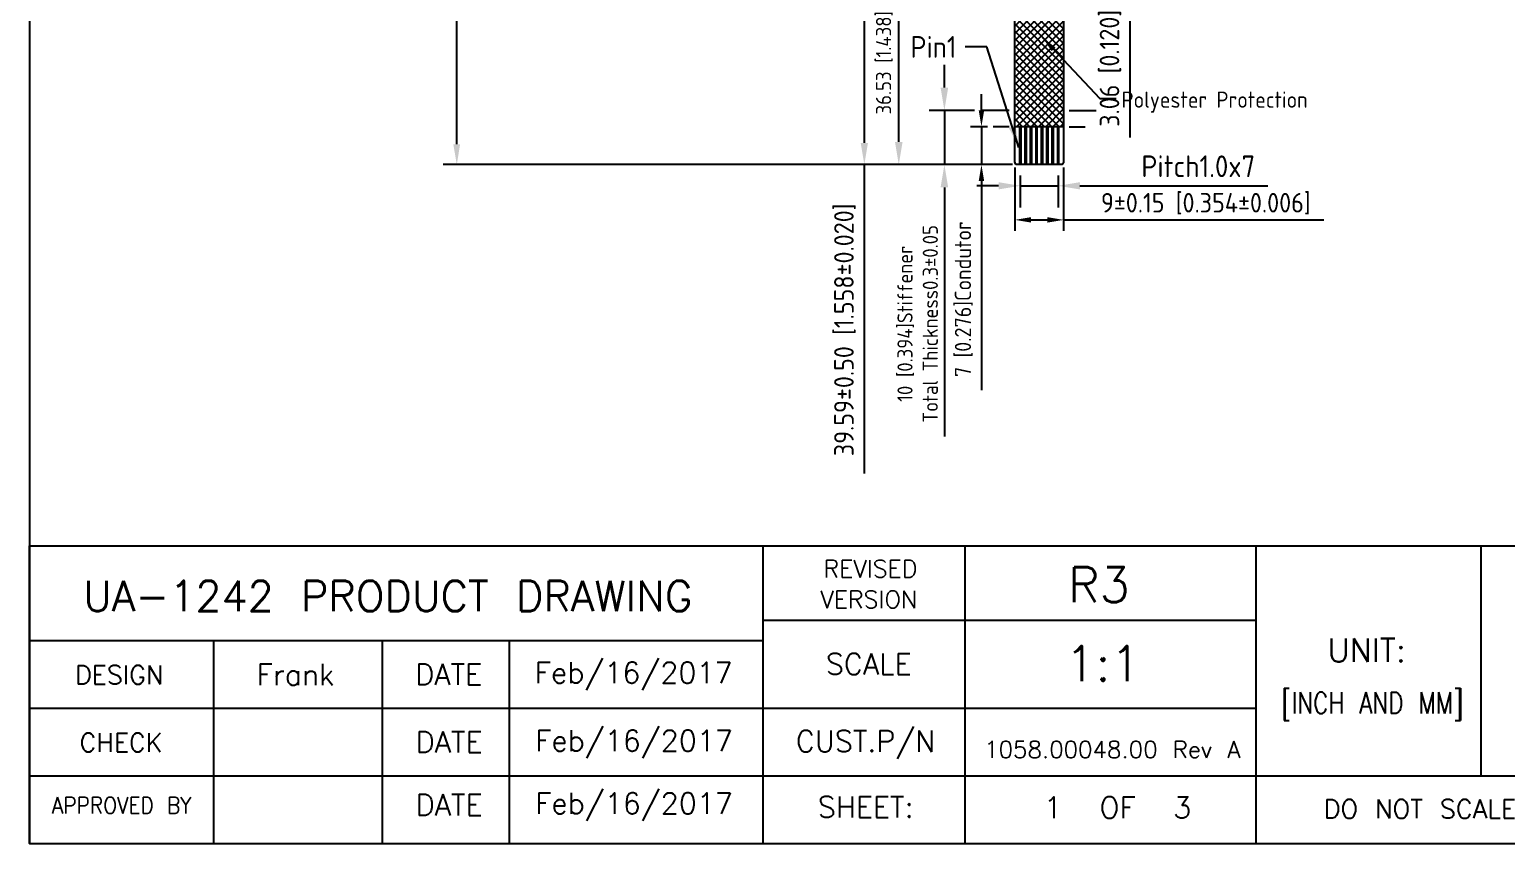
# Model space of a CAD drawing. Extents: x -7997 to 381, y -303 to 2002.
# Drawn here: x -154.4 to 117.9, y -303.3 to -153.3 of the extents above; entities that cross this region are included whole.
import ezdxf
from ezdxf.enums import TextEntityAlignment as Align

# ---------------------------------------------------------------- set-up
doc = ezdxf.new("R2010")
doc.units = 0
doc.header["$LTSCALE"] = 0.25
doc.layers.get('0').update_dxf_attribs({"linetype": 'CONTINUOUS'})
doc.layers.get('Defpoints').update_dxf_attribs({"linetype": 'CONTINUOUS'})
for name, color, linetype in [('circuit', 130, 'CONTINUOUS'), ('DIM', 6, 'CONTINUOUS'), ('MAIN', 7, 'CONTINUOUS'), ('OPP', 5, 'CONTINUOUS')]:
    doc.layers.add(name, color=color, linetype=linetype)
doc.styles.add('S1', font='txt.shx', dxfattribs={"bigfont": 'bigfont.shx'})
doc.styles.get("Standard").update_dxf_attribs({"font": 'ISOCP'})
doc.dimstyles.new('ISO-25_WS', dxfattribs={"dimtxt": 2.5, "dimasz": 2.5, "dimexe": 1.25, "dimexo": 0.625, "dimtad": 1, "dimdec": 4, "dimdsep": 46, "dimtxsty": 'Standard', "dimcen": 2.5, "dimadec": 0, "dimazin": 0, "dimtfac": 1, "dimtdec": 4, "dimtmove": 0, "dimatfit": 3, "dimfxl": 0, "dimtolj": 1, "dimtzin": 0, "dimarcsym": 0})

# ---------------------------------------------------------------- blocks, each defined once
blk = doc.blocks.new('*D0')
at = {"layer": 'Defpoints', "color": 0}
for p in [(5296.05, -1841.09), (5293.91, -1848.09), (5300.57, -1848.09)]:
    blk.add_point(p, dxfattribs=at)
at = {"layer": 'DIM', "color": 0, "lineweight": -2}
for p, q in [((5293.91, -1838.09), (5293.91, -1835.09)), ((5295.05, -1841.09), (5291.91, -1841.09)), ((5293.91, -1841.09), (5293.91, -1848.09)), ((5299.57, -1848.09), (5291.91, -1848.09)), ((5293.91, -1851.09), (5293.91, -1889.64))]:
    blk.add_line(p, q, dxfattribs=at)
at = {"layer": 'DIM', "color": 0}
for points in [[(5293.41, -1838.09), (5294.41, -1838.09), (5293.91, -1841.09)], [(5293.41, -1851.09), (5294.41, -1851.09), (5293.91, -1848.09)]]:
    blk.add_solid(points, dxfattribs=at)
at = {"layer": 'DIM', "color": 0, "insert": (5290.66, -1872.89), "char_height": 3, "attachment_point": 5, "rotation": 90}
blk.add_mtext('\\A1;7 [0.276]{\\Fisocp.shx|c1;Condut}or', dxfattribs=at)
blk = doc.blocks.new('*D1')
at = {"layer": 'Defpoints', "color": 0}
for p in [(5287.08, -1838.09), (5294.05, -1838.09), (5300.57, -1848.09)]:
    blk.add_point(p, dxfattribs=at)
at = {"layer": 'DIM', "color": 0, "lineweight": -2}
for p, q in [((5287.08, -1833.89), (5287.08, -1829.69)), ((5292.65, -1838.09), (5284.28, -1838.09)), ((5287.08, -1838.09), (5287.08, -1848.09)), ((5299.17, -1848.09), (5284.28, -1848.09)), ((5287.08, -1852.29), (5287.08, -1898.22))]:
    blk.add_line(p, q, dxfattribs=at)
at = {"layer": 'DIM', "color": 0}
for points in [[(5286.38, -1833.89), (5287.78, -1833.89), (5287.08, -1838.09)], [(5286.38, -1852.29), (5287.78, -1852.29), (5287.08, -1848.09)]]:
    blk.add_solid(points, dxfattribs=at)
at = {"layer": 'DIM', "color": 0, "insert": (5282.15, -1877.43), "char_height": 2.8, "attachment_point": 5, "rotation": 90}
blk.add_mtext('\\A1;10 [0.394]Stiffener\\PTotal Thickness0.3%%p0.05', dxfattribs=at)
blk = doc.blocks.new('*D9')
at = {"layer": 'Defpoints', "color": 0}
for p in [(5301.06, -1848.07), (5308.06, -1848.07), (5308.06, -1851.99)]:
    blk.add_point(p, dxfattribs=at)
at = {"layer": 'DIM', "color": 0, "lineweight": -2}
for p, q in [((5301.06, -1850.07), (5301.06, -1855.99)), ((5308.06, -1850.07), (5308.06, -1855.99)), ((5297.06, -1851.99), (5293.06, -1851.99)), ((5301.06, -1851.99), (5308.06, -1851.99)), ((5312.06, -1851.99), (5346.69, -1851.99))]:
    blk.add_line(p, q, dxfattribs=at)
at = {"layer": 'DIM', "color": 0}
for points in [[(5297.06, -1851.32), (5297.06, -1852.65), (5301.06, -1851.99)], [(5312.06, -1851.32), (5312.06, -1852.65), (5308.06, -1851.99)]]:
    blk.add_solid(points, dxfattribs=at)
at = {"layer": 'DIM', "color": 0, "insert": (5333.89, -1848.39), "char_height": 4, "attachment_point": 5}
blk.add_mtext('\\A1;{\\Fisocp.shx|c1;Pitch1.0x7}', dxfattribs=at)
blk = doc.blocks.new('*D10')
at = {"layer": 'Defpoints', "color": 0}
for p in [(5300.07, -1847.59), (5309.07, -1847.59), (5309.07, -1858.27)]:
    blk.add_point(p, dxfattribs=at)
at = {"layer": 'DIM', "color": 0, "lineweight": -2}
for p, q in [((5300.07, -1848.59), (5300.07, -1860.27)), ((5309.07, -1848.59), (5309.07, -1860.27)), ((5303.07, -1858.27), (5306.07, -1858.27)), ((5309.07, -1858.27), (5357.06, -1858.27))]:
    blk.add_line(p, q, dxfattribs=at)
at = {"layer": 'DIM', "color": 0}
for points in [[(5303.07, -1857.77), (5303.07, -1858.77), (5300.07, -1858.27)], [(5306.07, -1857.77), (5306.07, -1858.77), (5309.07, -1858.27)]]:
    blk.add_solid(points, dxfattribs=at)
at = {"layer": 'DIM', "color": 0, "insert": (5335.28, -1855.29), "char_height": 3.6, "attachment_point": 5}
blk.add_mtext('\\A1;9±0.15 [0.354±0.006]', dxfattribs=at)
blk = doc.blocks.new('*D12')
at = {"layer": 'Defpoints', "color": 0}
for p in [(5310.07, -1808.51), (5309.07, -1811.57), (5321.28, -1811.57)]:
    blk.add_point(p, dxfattribs=at)
at = {"layer": 'DIM', "color": 0, "lineweight": -2}
for p, q in [((5321.28, -1805.51), (5321.28, -1802.51)), ((5311.07, -1808.51), (5323.28, -1808.51)), ((5321.28, -1808.51), (5321.28, -1811.57)), ((5310.07, -1811.57), (5323.28, -1811.57)), ((5321.28, -1814.57), (5321.28, -1843.09))]:
    blk.add_line(p, q, dxfattribs=at)
at = {"layer": 'DIM', "color": 0}
for points in [[(5320.78, -1805.51), (5321.78, -1805.51), (5321.28, -1808.51)], [(5320.78, -1814.57), (5321.78, -1814.57), (5321.28, -1811.57)]]:
    blk.add_solid(points, dxfattribs=at)
at = {"layer": 'DIM', "color": 0, "insert": (5317.7, -1830.33), "char_height": 3.6, "attachment_point": 5, "rotation": 90}
blk.add_mtext('\\A1;3.06 [0.120]', dxfattribs=at)
blk = doc.blocks.new('*D30')
at = {"layer": 'Defpoints', "color": 0}
for p in [(5197.18, -1667.92), (5274.82, -1667.92), (5300.57, -1848.09)]:
    blk.add_point(p, dxfattribs=at)
at = {"layer": 'DIM', "color": 0, "lineweight": -2}
for p, q in [((5273.57, -1667.92), (5194.68, -1667.92)), ((5197.18, -1844.34), (5197.18, -1671.67)), ((5299.32, -1848.09), (5194.68, -1848.09))]:
    blk.add_line(p, q, dxfattribs=at)
at = {"layer": 'DIM', "color": 0}
for points in [[(5196.55, -1671.67), (5197.8, -1671.67), (5197.18, -1667.92)], [(5196.55, -1844.34), (5197.8, -1844.34), (5197.18, -1848.09)]]:
    blk.add_solid(points, dxfattribs=at)
at = {"layer": 'DIM', "color": 0, "insert": (5193.17, -1764.07), "char_height": 5, "attachment_point": 5, "rotation": 90}
blk.add_mtext('\\A1;180.18±1.00 [7.094±0.039]', dxfattribs=at)
blk = doc.blocks.new('*D38')
at = {"layer": 'Defpoints', "color": 0}
for p in [(5272.32, -1808.51), (5299.07, -1808.51), (5300.57, -1848.09)]:
    blk.add_point(p, dxfattribs=at)
at = {"layer": 'DIM', "color": 0, "lineweight": -2}
for p, q in [((5297.07, -1808.51), (5270.32, -1808.51)), ((5272.32, -1812.51), (5272.32, -1844.09)), ((5298.57, -1848.09), (5270.32, -1848.09)), ((5272.32, -1848.09), (5272.32, -1905))]:
    blk.add_line(p, q, dxfattribs=at)
at = {"layer": 'DIM', "color": 0}
for points in [[(5271.65, -1812.51), (5272.99, -1812.51), (5272.32, -1808.51)], [(5271.65, -1844.09), (5272.99, -1844.09), (5272.32, -1848.09)]]:
    blk.add_solid(points, dxfattribs=at)
at = {"layer": 'DIM', "color": 0, "insert": (5268.74, -1878.54), "char_height": 3.6, "attachment_point": 5, "rotation": 90}
blk.add_mtext('\\A1;39.59±0.50 [1.558±0.020]', dxfattribs=at)
blk = doc.blocks.new('*D40')
at = {"layer": 'Defpoints', "color": 0}
for p in [(5278.67, -1811.57), (5304.57, -1811.57), (5301.06, -1848.09)]:
    blk.add_point(p, dxfattribs=at)
at = {"layer": 'DIM', "color": 0, "lineweight": -2}
for p, q in [((5303.17, -1811.57), (5275.87, -1811.57)), ((5278.67, -1843.89), (5278.67, -1815.77)), ((5299.66, -1848.09), (5275.87, -1848.09))]:
    blk.add_line(p, q, dxfattribs=at)
at = {"layer": 'DIM', "color": 0}
for points in [[(5277.97, -1815.77), (5279.37, -1815.77), (5278.67, -1811.57)], [(5277.97, -1843.89), (5279.37, -1843.89), (5278.67, -1848.09)]]:
    blk.add_solid(points, dxfattribs=at)
at = {"layer": 'DIM', "color": 0, "insert": (5276.01, -1829.31), "char_height": 2.8, "attachment_point": 5, "rotation": 90}
blk.add_mtext('\\A1;36.53 [1.438]', dxfattribs=at)

msp = doc.modelspace()

# ---------------------------------------------------------------- hatches: boundary and pattern name
at = {"layer": 'OPP'}
h = msp.add_hatch(dxfattribs=at)
h.set_pattern_fill('ANSI37', color=256, scale=0.3, style=0)
h.set_pattern_definition([(45, (308.9718, -141.6501), (-0.6735192, 0.6735192), []), (135, (308.9718, -141.6501), (-0.6735192, -0.6735192), [])])
edge = h.paths.add_edge_path()
edge.add_line((36.25, -171.175), (27.25, -171.175))
edge.add_line((27.25, -171.175), (27.25, -139.59))
edge.add_arc((26.25, -139.59), 1, 0, 90)
edge.add_line((26.25, -138.59), (37.25, -138.59))
edge.add_arc((37.25, -139.59), 1, 90, 180)
edge.add_line((36.25, -139.59), (36.25, -171.175))

# ---------------------------------------------------------------- linework, layer by layer
for points in [[(-154.402, 70.845), (-154.402, -303.32), (374.774, -303.32), (374.774, 70.845)], [(-154.402, -303.32), (-154.402, -248.442)]]:
    msp.add_lwpolyline(points, close=True)
for points in [[(-154.402, -303.32), (-154.402, -248.442), (374.774, -248.442)], [(-19.209, -248.442), (-19.209, -303.32)], [(18.09, -303.32), (18.09, -248.442)], [(71.757, -303.32), (71.757, -248.442)], [(113.168, -248.442), (113.168, -290.848)], [(-19.209, -262.162), (71.757, -262.162)], [(-154.402, -265.903), (-19.209, -265.903)], [(-120.415, -303.32), (-120.415, -265.903)], [(-89.381, -265.903), (-89.381, -303.32)], [(-65.961, -265.903), (-65.961, -303.32)], [(-154.402, -278.376), (71.757, -278.376)], [(-154.402, -290.848), (173.687, -290.848)]]:
    msp.add_lwpolyline(points)
at = {"layer": 'circuit'}
msp.add_lwpolyline([(27.25, -139.59, 1), (25.25, -139.59), (25.25, -141.15), (2, -141.15, -0.4142136), (0.5, -139.65), (0.5, 0, -0.4142136), (2, 1.5), (61.5, 1.5, -0.4142136), (63, 0), (63, -139.65, -0.4142136), (61.5, -141.15), (38.25, -141.15), (38.25, -139.59, 1), (36.25, -139.59), (36.25, -177.675, -0.4142136), (35.75, -178.175), (27.75, -178.175, -0.4142136), (27.25, -177.675)], format="xyb", close=True, dxfattribs=at)
at = {"layer": 'MAIN'}
for p, q in [((26.236, -168.175), (21.236, -168.175)), ((37.25, -168.175), (42.25, -168.175)), ((26.236, -171.175), (23.236, -171.175)), ((37.25, -171.175), (40.25, -171.175))]:
    msp.add_line(p, q, dxfattribs=at)
at = {"layer": 'MAIN', "const_width": 0.6}
for points in [[(28.246, -178.175), (28.246, -171.175)], [(29.246, -178.175), (29.246, -171.175)], [(30.246, -178.175), (30.246, -171.175)], [(31.246, -178.175), (31.246, -171.175)], [(32.246, -178.175), (32.246, -171.175)], [(33.246, -178.175), (33.246, -171.175)], [(34.246, -178.175), (34.246, -171.175)], [(35.246, -178.175), (35.246, -171.175)]]:
    msp.add_lwpolyline(points, dxfattribs=at)
at = {"layer": 'OPP'}
msp.add_lwpolyline([(36.25, -171.175), (27.25, -171.175), (27.25, -139.59, 0.4142136), (26.25, -138.59), (37.25, -138.59, 0.4142136), (36.25, -139.59), (36.25, -171.175)], format="xyb", close=True, dxfattribs=at)

# ---------------------------------------------------------------- texts
at = {"style": 'S1'}
for s, height, p in [('REVISED ', 3.2071, (2.073, -252.667)), ('R3', 6.48, (42.744, -255.613)), ('VERSION', 3.2071, (0.341, -258.333)), ('UNIT:', 4.32, (92.143, -267.7)), ('Feb/16/2017', 3.888, (-43.027, -272.117)), ('SCALE', 3.888, (0.324, -270.252)), ('1:1', 6.48, (43.489, -270.149)), ('DESIGN', 3.4264, (-137.87, -272.234)), ('Frank', 3.888, (-105.37, -272.173)), ('DATE', 3.888, (-77.116, -272.117)), ('CHECK', 3.4264, (-137.539, -284.719)), ('DATE', 3.888, (-77.046, -284.633)), ('Feb/16/2017', 3.888, (-42.957, -284.633)), ('CUST.P/N', 3.888, (-0.278, -284.738)), ('1058.00048.00 Rev A', 3.1104, (45.221, -286.005)), ('Feb/16/2017', 3.888, (-42.957, -296.2)), ('DATE', 3.888, (-77.046, -296.2)), ('SHEET:', 3.888, (-0.249, -296.577)), ('1  OF  3', 3.888, (46.201, -296.694)), ('DO NOT SCALE THIS DOCUMENT', 3.456, (122.265, -296.943))]:
    msp.add_text(s, height=height, dxfattribs=at).set_placement(p, align=Align.MIDDLE)
msp.add_text('UA-1242 PRODUCT DRAWING', height=5.616, dxfattribs=at).set_placement((-144.515, -260.516))
for s, height, width, p in [('[INCH AND MM]', 3.888, 0.8, (93.155, -277.679)), ('APPROVED BY', 3.024, 0.9, (-137.396, -296.287))]:
    msp.add_text(s, height=height, dxfattribs=dict(at, width=width)).set_placement(p, align=Align.MIDDLE)
at = {"layer": 'DIM', "insert": (16.514, -158.471), "char_height": 4, "attachment_point": 9}
msp.add_mtext('Pin1', dxfattribs=at)
at = {"layer": 'DIM', "color": 1, "insert": (46.931, -168.598), "char_height": 3, "attachment_point": 7}
msp.add_mtext('{\\Fisocp.shx|c1;\\C256;Polyester Protection}', dxfattribs=at)

# ---------------------------------------------------------------- dimensions: what is measured, and where the dimension line sits
at = {"layer": 'DIM', "color": 3}
dim = msp.add_linear_dim(base=(-75.6406, 2), p1=(27.75, -178.1753), p2=(2, 2), angle=90, dimstyle='ISO-25_WS', override={"dimscale": 25, "dimtxt": 0.2, "dimasz": 0.15, "dimexe": 0.1, "dimexo": 0.05, "dimgap": 0.05, "dimtoh": 1, "dimdec": 2, "dimcen": 0.3, "dimtol": 1, "dimtp": 1, "dimtm": 1, "dimtdec": 2}, dxfattribs=at)
dim.commit()
dim.dimension.update_dxf_attribs({"geometry": '*D30', "text_midpoint": (-75.6406, -94.1518), "dimtype": 128, "insert": (-5272.8162, 1669.9157)})
at = {"layer": 'DIM'}
for base, p1, p2, override, picture, middle, set_off in [((48.465, -141.65), (37.25, -138.59), (36.25, -141.65), {"dimscale": 20, "dimtxt": 0.18, "dimasz": 0.15, "dimexe": 0.1, "dimexo": 0.05, "dimgap": 0.08, "dimdec": 2, "dimcen": 0.3, "dimtdec": 2}, '*D12', (48.465, -160.41), (-5272.816, 1669.916)), ((-0.497, -138.5901), (27.75, -178.1753), (26.25, -138.5901), {"dimscale": 40, "dimtxt": 0.09, "dimasz": 0.1, "dimexe": 0.05, "dimexo": 0.05, "dimgap": 0.04, "dimdec": 2, "dimcen": 0.3, "dimtol": 1, "dimlim": 0, "dimtp": 0.5, "dimtm": 0.5, "dimtdec": 2}, '*D38', (-0.497, -208.6279), (-5272.8162, 1669.9157)), ((5.8542, -141.6501), (28.2464, -178.1753), (31.75, -141.6501), {"dimscale": 28, "dimtxt": 0.1, "dimasz": 0.15, "dimexe": 0.1, "dimexo": 0.05, "dimgap": 0.04, "dimdec": 2, "dimcen": 0.3, "dimtdec": 2}, '*D40', (5.8542, -159.3911), (-5272.8162, 1669.9157))]:
    dim = msp.add_linear_dim(base=base, p1=p1, p2=p2, angle=90, dimstyle='ISO-25_WS', override=override, dxfattribs=at)
    dim.commit()
    dim.dimension.update_dxf_attribs({"geometry": picture, "text_midpoint": middle, "dimtype": 128, "insert": set_off})
for base, p1, p2, text, override, picture, middle in [((14.259, -168.175), (27.75, -178.175), (21.236, -168.175), '<>Stiffener\\PTotal Thickness0.3%%p0.05', {"dimscale": 28, "dimtxt": 0.1, "dimasz": 0.15, "dimexe": 0.1, "dimexo": 0.05, "dimgap": 0.04, "dimdec": 2, "dimcen": 0.3, "dimtdec": 2}, '*D1', (14.259, -207.517)), ((21.094, -178.175), (23.236, -171.175), (27.75, -178.175), '<>{\\Fisocp.shx|c1;Condut}or', {"dimscale": 20, "dimtxt": 0.15, "dimasz": 0.15, "dimexe": 0.1, "dimexo": 0.05, "dimgap": 0.08, "dimdec": 2, "dimcen": 0.3, "dimtdec": 2}, '*D0', (21.094, -202.971))]:
    dim = msp.add_linear_dim(base=base, p1=p1, p2=p2, angle=270, text=text, dimstyle='ISO-25_WS', override=override, dxfattribs=at)
    dim.commit()
    dim.dimension.update_dxf_attribs({"geometry": picture, "text_midpoint": middle, "dimtype": 128, "insert": (-5272.816, 1669.916)})
dim = msp.add_linear_dim(base=(35.243, -182.07), p1=(28.243, -178.157), p2=(35.243, -178.157), text='{\\Fisocp.shx|c1;Pitch1.0x7}', dimstyle='ISO-25_WS', override={"dimscale": 40, "dimtxt": 0.1, "dimasz": 0.1, "dimexe": 0.1, "dimexo": 0.05, "dimgap": 0.04, "dimdec": 2, "dimcen": 0.3, "dimtdec": 2}, dxfattribs=at)
dim.commit()
dim.dimension.update_dxf_attribs({"geometry": '*D9', "text_midpoint": (61.073, -182.07), "dimtype": 128, "insert": (-5272.816, 1669.916)})
dim = msp.add_linear_dim(base=(36.25, -188.355), p1=(27.25, -177.675), p2=(36.25, -177.675), dimstyle='ISO-25_WS', override={"dimscale": 20, "dimtxt": 0.18, "dimasz": 0.15, "dimexe": 0.1, "dimexo": 0.05, "dimgap": 0.05, "dimtoh": 1, "dimdec": 2, "dimcen": 0.3, "dimtol": 1, "dimtp": 0.15, "dimtm": 0.15, "dimtdec": 2}, dxfattribs=at)
dim.commit()
dim.dimension.update_dxf_attribs({"geometry": '*D10', "text_midpoint": (62.464, -188.355), "dimtype": 128, "insert": (-5272.816, 1669.916)})

# ---------------------------------------------------------------- leaders
at = {"layer": 'DIM', "annotation_type": 0, "has_hookline": 1}
for points, override, hookline_direction, text_width in [([(32.341, -154.711), (42.931, -165.973), (45.931, -165.973)], {"dimscale": 20, "dimtxt": 0.15, "dimasz": 0.15, "dimexe": 0.1, "dimexo": 0.05, "dimgap": 0.05, "dimtad": 0, "dimtoh": 1, "dimdec": 2, "dimcen": 0.3, "dimtdec": 2}, 0, 37.016), ([(27.988, -175.019), (22.114, -156.471), (18.114, -156.471)], {"dimscale": 40, "dimtxt": 0.1, "dimasz": 0.1, "dimexe": 0.1, "dimexo": 0.05, "dimgap": 0.04, "dimtad": 0, "dimdec": 2, "dimcen": 0.3, "dimtdec": 2}, 1, 8)]:
    msp.add_leader(points, dimstyle='ISO-25_WS', override=override, dxfattribs=dict(at, hookline_direction=hookline_direction, text_width=text_width))

doc.saveas('drawing.dxf')
